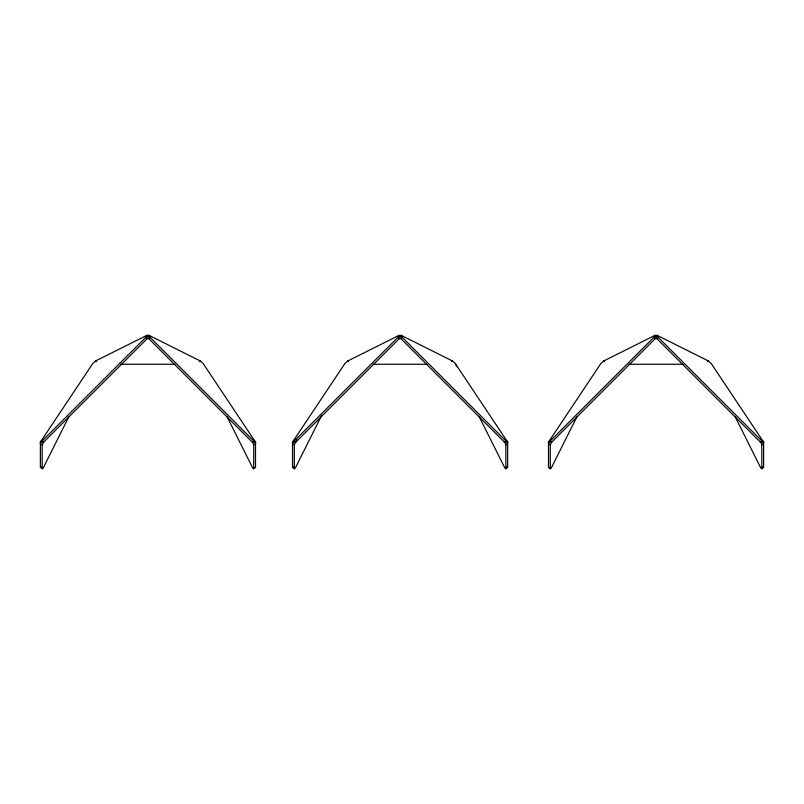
<?xml version="1.0" encoding="UTF-8"?>
<svg xmlns="http://www.w3.org/2000/svg" width="804" height="804" viewBox="0 0 804 804"><rect width="100%" height="100%" fill="white"/><g stroke="black" fill="none" stroke-linecap="round" stroke-linejoin="round"><path stroke-width="1.21" d="M148.7 335.931L148.83 335.248L200.387 361.016L203.11 363.478L255.702 442.381L252.225 442.089L149.454 339.318L148.7 335.931L255.31 442.532M149.454 339.318L148.83 335.248M400.844 335.931L400.975 335.248L452.521 361.016L455.255 363.478L507.847 442.381L504.369 442.089L401.588 339.318L400.844 335.931L507.455 442.532M401.588 339.318L400.975 335.248M656.798 335.931L656.928 335.248L708.475 361.016L711.198 363.478L763.8 442.381L760.313 442.089L657.541 339.318L656.798 335.931L763.408 442.532M657.541 339.318L656.928 335.248M146.459 339.318L147.072 335.248L95.525 361.016L92.802 363.478L40.2 442.381L43.687 442.089L146.459 339.318L147.072 335.248M398.603 339.318L399.216 335.248L347.67 361.016L344.936 363.478L292.344 442.381L295.832 442.089L398.603 339.318L398.965 336.373M654.546 339.318L655.17 335.248L603.613 361.016L600.889 363.478L548.298 442.381L551.775 442.089L654.546 339.318L655.17 335.248M68.913 416.583L43.135 468.129L42.19 468.752L40.391 467.355L40.391 443.356L41.496 440.431M42.19 468.752L42.19 444.853L43.687 442.089M321.61 415.457L295.279 468.129L294.334 468.752L292.535 467.355L292.535 443.356L293.641 440.431M294.334 468.752L294.334 444.853L296.817 439.848M577.001 416.583L551.232 468.129L550.278 468.752L548.489 467.355L548.489 443.356L549.584 440.431M550.278 468.752L550.278 444.853L551.775 442.089M199.462 361.619L199.955 360.805M451.607 361.619L452.099 360.805M707.56 361.619L708.043 360.805M455.677 364.132L456.642 366.594M40.592 442.532L147.202 335.931M292.736 442.532L399.347 335.931M548.69 442.532L655.3 335.931M226.999 416.583L252.768 468.129L253.722 468.752L253.722 444.853L255.511 443.356L254.416 440.431M479.144 416.583L504.912 468.129L505.857 468.752L505.857 444.853L507.656 443.356L506.55 440.431M735.087 416.583L760.865 468.129L761.81 468.752L761.81 444.853L763.609 443.356L762.504 440.431M253.722 468.752L255.511 467.355L255.511 443.356M505.857 468.752L507.656 467.355L507.656 443.356M761.81 468.752L763.609 467.355L763.609 443.356M40.391 467.355L41.346 466.732M292.535 467.355L293.48 466.732M252.225 442.089L255.702 442.381M504.369 442.089L507.847 442.381M760.313 442.089L763.8 442.381M40.2 442.381L43.285 441.929M292.344 442.381L295.832 442.089M548.298 442.381L551.383 441.929M146.328 335.62L149.574 335.62M398.472 335.62L401.719 335.62M654.426 335.62L657.672 335.62M146.328 338.635L149.574 338.635M398.472 338.635L401.719 338.635M654.426 338.635L657.672 338.635M121.002 364.262L174.9 364.262M373.146 364.262L427.045 364.262M629.1 364.262L682.998 364.262M762.654 466.732L763.609 467.355M506.711 466.732L507.656 467.355M548.489 443.356L550.278 444.853M292.535 443.356L294.334 444.853M40.391 443.356L42.19 444.853M604.045 360.805L604.538 361.619M348.102 360.805L348.584 361.619M95.957 360.805L96.44 361.619M760.715 441.929L761.81 444.853M504.761 441.929L505.857 444.853M252.617 441.929L253.722 444.853"/></g></svg>
